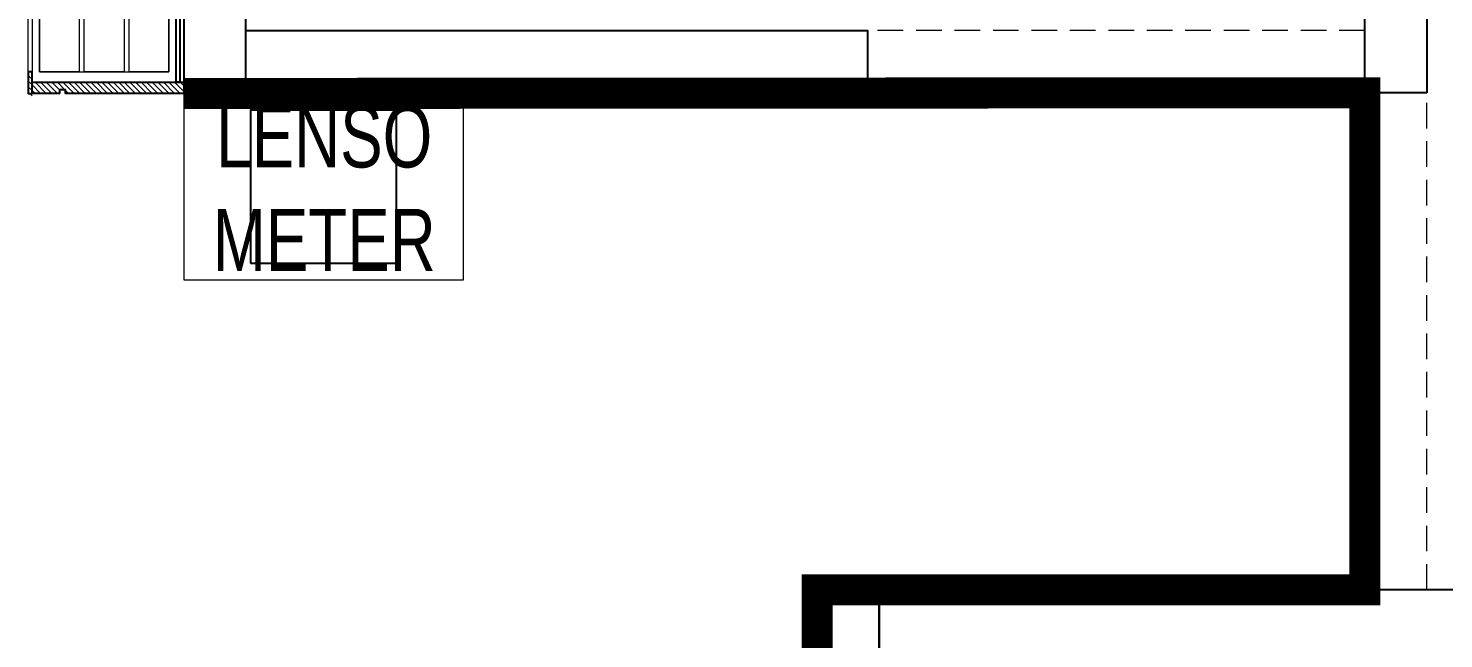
# Model space of a CAD drawing. Header units: feet. Extents: x 9588155 to 9598705, y -6772907 to -6766967.
# Drawn here: x 9594786 to 9597063, y -6769635 to -6768653 of the extents above; entities that cross this region are included whole.
import ezdxf

# ---------------------------------------------------------------- set-up
doc = ezdxf.new("R2010")
doc.units = ezdxf.units.FT
doc.header["$LTSCALE"] = 33
doc.header["$MEASUREMENT"] = 0
doc.linetypes.add('a_p6_plan_L18$0$HIDDEN', pattern=[0.375, 0.25, -0.125])
doc.linetypes.add('ACAD_ISO03W100', pattern=[30, 12, -18])
doc.layers.add('LAMINATE FINISH', color=80, linetype='Continuous')
for name, color, linetype, lineweight in [('LENS-CURTAIN', 5, 'a_p6_plan_L18$0$HIDDEN', 9), ('LENS-PARTITION', 21, 'Continuous', 25), ('LENS-TEXT', 31, 'Continuous', 5), ('LK-FF&E FLOOR', 1, 'Continuous', 9), ('LK-FF&E WALL', 1, 'Continuous', 9), ('LN-ELEVATION-1', 81, 'Continuous', 25), ('LN-ELEVATION-2', 103, 'Continuous', 20), ('LN-ELEVATION-3', 125, 'Continuous', 18), ('LN-HATCH', 251, 'Continuous', 0)]:
    doc.layers.add(name, color=color, linetype=linetype, lineweight=lineweight)
doc.styles.add('LK TXT', font='GILC____.TTF', dxfattribs={"height": 100})
pattern_1 = [(45, (7858558.917, 3503823.203), (-4.4901280605, 4.4901280605), [])]

# ---------------------------------------------------------------- blocks, each defined once
blk = doc.blocks.new('VC HD 1010')
at = {"layer": 'LN-HATCH', "ltscale": 0.5}
h = blk.add_hatch(dxfattribs=at)
h.set_pattern_fill('ANSI31', color=256, scale=2)
h.set_pattern_definition([(45, (3761554.586, 1795022.936), (-4.490128061, 4.490128061), [])])
h.paths.add_polyline_path([(-505.2, 24), (-505.2, -166), (-499.2, -166), (-499.2, -176), (-505.2, -176), (-505.2, -220), (-487.2, -220), (-487.2, 24)])
h = blk.add_hatch(dxfattribs=at)
h.set_pattern_fill('ANSI31', color=256, scale=2)
h.set_pattern_definition(pattern_1)
h.paths.add_polyline_path([(504.8, 24), (504.8, -166), (498.8, -166), (498.8, -176), (504.8, -176), (504.8, -220), (486.8, -220), (486.8, 24)])
h = blk.add_hatch(dxfattribs=at)
h.set_pattern_fill('ANSI31', color=256, scale=2)
h.set_pattern_definition([(45, (7858741.917, 3503823.203), (-4.4901280605, 4.4901280605), [])])
h.paths.add_polyline_path([(-470.2, -220), (-470.2, -226), (-505.2, -226), (-505.2, -220)])
h = blk.add_hatch(dxfattribs=at)
h.set_pattern_fill('ANSI31', color=256, scale=2)
h.set_pattern_definition(pattern_1)
h.paths.add_polyline_path([(476.8, -220), (476.8, -226), (511.8, -226), (511.8, -220)])
at = {"layer": 'LN-ELEVATION-1', "ltscale": 0.5}
for points in [[(-505.2, 24), (-505.2, -166), (-499.2, -166), (-499.2, -176), (-505.2, -176), (-505.2, -220), (-487.2, -220), (-487.2, 24)], [(504.8, 24), (504.8, -166), (498.8, -166), (498.8, -176), (504.8, -176), (504.8, -220), (486.8, -220), (486.8, 24)], [(486.8, 12), (-487.2, 12), (-487.2, 18), (486.8, 18)], [(-470.2, -220), (-470.2, -226), (-505.2, -226), (-505.2, -220)], [(469.8, -220), (469.8, -226), (504.8, -226), (504.8, -220)]]:
    blk.add_lwpolyline(points, close=True, dxfattribs=at)
at = {"layer": 'LN-ELEVATION-2', "ltscale": 0.5}
blk.add_lwpolyline([(470.2, 0), (-470.2, 0), (-470.2, -208), (470.2, -208)], close=True, dxfattribs=at)
at = {"layer": 'LN-ELEVATION-3', "ltscale": 0.5}
for p, q in [((-487.2, 24), (486.8, 24)), ((-470.2, -220), (469.8, -220)), ((469.8, -226), (-470.2, -226))]:
    blk.add_line(p, q, dxfattribs=at)
for points in [[(-470.2, 0), (-288.5, 0), (-288.5, -64), (-470.2, -64)], [(-280.5, 0), (-98.8, 0), (-98.8, -64), (-280.5, -64)], [(-90.8, 0), (90.8, 0), (90.8, -64), (-90.8, -64)], [(98.8, 0), (280.5, 0), (280.5, -64), (98.8, -64)], [(288.5, 0), (470.2, 0), (470.2, -64), (288.5, -64)], [(-470.2, -136), (-288.5, -136), (-288.5, -72), (-470.2, -72)], [(-280.5, -72), (-98.8, -72), (-98.8, -136), (-280.5, -136)], [(-90.8, -72), (90.8, -72), (90.8, -136), (-90.8, -136)], [(98.8, -72), (280.5, -72), (280.5, -136), (98.8, -136)], [(288.5, -72), (470.2, -72), (470.2, -136), (288.5, -136)], [(-470.2, -144), (-288.5, -144), (-288.5, -208), (-470.2, -208)], [(-280.5, -144), (-98.8, -144), (-98.8, -208), (-280.5, -208)], [(-90.8, -144), (90.8, -144), (90.8, -208), (-90.8, -208)], [(98.8, -144), (280.5, -144), (280.5, -208), (98.8, -208)], [(288.5, -144), (470.2, -144), (470.2, -208), (288.5, -208)]]:
    blk.add_lwpolyline(points, close=True, dxfattribs=at)
blk = doc.blocks.new('LENSOMETER')
at = {"layer": 'LN-ELEVATION-1'}
blk.add_lwpolyline([(107.5, 27), (342.5, 27), (342.5, 273), (107.5, 273)], close=True, dxfattribs=at)
at = {"layer": 'LN-ELEVATION-2'}
blk.add_lwpolyline([(0, 300), (0, 0), (450, 0), (450, 300)], close=True, dxfattribs=at)

msp = doc.modelspace()

# ---------------------------------------------------------------- linework, layer by layer
at = {"layer": 'LAMINATE FINISH', "color": 85, "linetype": 'ACAD_ISO03W100', "ltscale": 0.05, "const_width": 50}
msp.add_lwpolyline([(9596054.7, -6772206.7), (9596054.7, -6769556.7), (9596935.7, -6769556.7), (9596935.7, -6768756.7), (9595035.7, -6768757.9)], dxfattribs=at)
at = {"layer": 'LENS-CURTAIN', "ltscale": 5}
for points in [[(9596135.7, -6768756.7), (9596935.7, -6768756.7), (9596935.7, -6768656.7), (9596135.7, -6768656.7)], [(9597035.7, -6769556.7), (9597035.7, -6768756.7), (9596935.7, -6768756.7), (9596935.7, -6769556.7)]]:
    msp.add_lwpolyline(points, close=True, dxfattribs=at)
at = {"layer": 'LENS-PARTITION'}
for points in [[(9595035.7, -6768756.7), (9595135.7, -6768756.7), (9595135.7, -6767196.7), (9595035.7, -6767196.7)], [(9597035.7, -6768756.7), (9596935.7, -6768756.7), (9596935.7, -6767196.7), (9597035.7, -6767196.7)], [(9595135.7, -6768656.7), (9596135.7, -6768656.7), (9596135.7, -6768756.7), (9595135.7, -6768756.7)], [(9596154.7, -6769556.7), (9596054.7, -6769556.7), (9596054.7, -6771456.7), (9596154.7, -6771456.7)], [(9598474.7, -6769556.7), (9596154.7, -6769556.7), (9596154.7, -6769656.7), (9598474.7, -6769656.7)]]:
    msp.add_lwpolyline(points, close=True, dxfattribs=at)

# ---------------------------------------------------------------- block references
at = {"layer": 'LK-FF&E FLOOR'}
msp.add_blockref('LENSOMETER', (9595035.7, -6769057.9), dxfattribs=at)
at = {"layer": 'LK-FF&E WALL', "rotation": 270}
msp.add_blockref('VC HD 1010', (9595011.7, -6768253), dxfattribs=at)

# ---------------------------------------------------------------- texts
at = {"layer": 'LENS-TEXT', "color": 0, "linetype": 'Continuous', "ltscale": 3, "insert": (9595261.8, -6768910.3), "char_height": 100, "attachment_point": 5, "style": 'LK TXT'}
msp.add_mtext_dynamic_manual_height_columns('LENSO\\PMETER', width=353.056, gutter_width=0.5, heights=[0], dxfattribs=at)

doc.saveas('drawing.dxf')
